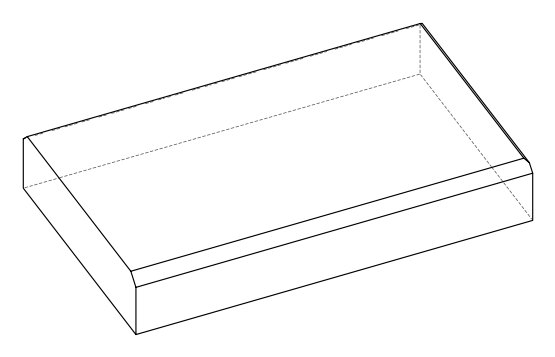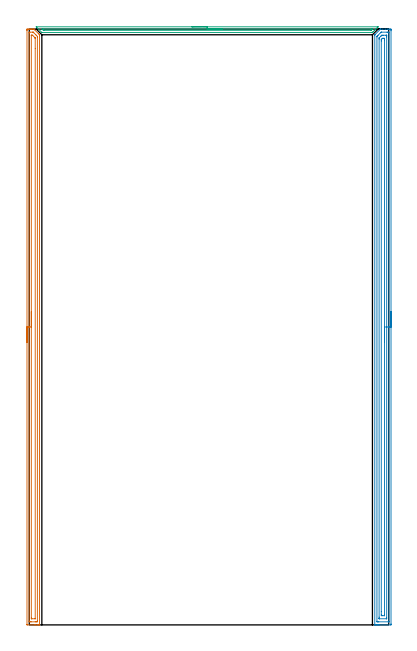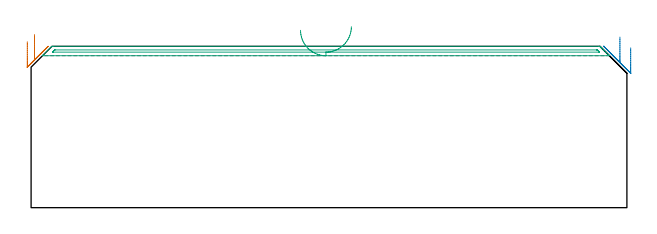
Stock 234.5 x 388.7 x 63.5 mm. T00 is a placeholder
(PLAN: 3 operations, 0 tool changes, 25.9 min)
(1 AREA_MILL | FG_CHAMFER_SURFACE | UGT0205_001 | 9.53 min | 13075 mm3)
(2 AREA_MILL_1 | FG_CHAMFER_SURFACE_1 | UGT0205_001 | 12.66 min | 21836 mm3)
(3 AREA_MILL_2 | FG_CHAMFER_SURFACE_2 | UGT0205_001 | 3.67 min | 1500 mm3)
(TOOL UGT0205_001 | Chamfer Mill 20 x 3 x 45 deg. | D20 FL50 Z2)
(OP 1 AREA_MILL)
G17 G21 G94 G90
T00 M6
G54
G17 G0 G90 X-1.5 Y184.35 S1061 M3
G43 Z73.5 H0
Z65.3
G94 G1 Y184.388 Z64.428 F250.
Y184.502 Z63.563
Y184.691 Z62.712
Y184.953 Z61.88
Y185.287 Z61.074
Y185.69 Z60.3
Y186.159 Z59.564
Y186.69 Z58.872
Y187.279 Z58.229
Y187.922 Z57.64
Y188.614 Z57.108
Y189.35 Z56.64
Y190.124 Z56.237
Y190.93 Z55.903
Y191.762 Z55.641
Y192.614 Z55.452
Y193.478 Z55.338
Y194.35 Z55.3
Y387.746
X-1.499 Y388.09 Z55.301
X-1.493 Y388.632 Z55.303
X-1.491 Y388.692 Z55.305
X-0.953 Y388.7 Z55.842
X-0.672 Z56.123
X-0.065 Z56.729
X0.497 Z57.294
X0.823 Z57.619
X1.385 Z58.181
X1.712 Z58.506
X2.555 Z59.354
X2.6 Z59.399
X2.993 Z59.792
X3.015 Y388.685 Z59.815
X3.129 Y388.571 Z59.929
X3.488 Y388.214 Z60.284
X6.153 Y385.549 Z62.949
X6.613 Y385.087 Z63.411
X6.698 Y384.995 Z63.487
X6.7 Y384.518 Z63.5
Y0.164
X6.697 Y0.01 Z63.488
X6.664 Y0.008 Z63.455
X6.298 Y0. Z63.097
X5.918 Z62.717
X5.265 Z62.06
X4.05 Z60.847
X3.488 Z60.282
X-1.235 Y0.001 Z55.562
X-1.492 Y0.01 Z55.306
X-1.499 Y0.267 Z55.299
Y0.287
X-1.5 Y194.35 Z55.3
X-0.086 Z56.714
X-0.085 Y386.304 Z56.715
Y386.324
X-0.065 Y386.69 Z56.735
X0.431 Y386.698 Z57.231
X2.206 Y386.7 Z59.006
X2.403 Y386.698 Z59.203
X2.501 Y386.694 Z59.301
X2.548 Y386.69 Z59.348
X2.6 Y386.643 Z59.4
X2.945 Y386.304 Z59.745
X4.377 Y384.873 Z61.177
X4.73 Y384.518 Z61.53
X5.265 Y383.973 Z62.065
X5.284 Y383.626 Z62.084
X5.285 Y383.605 Z62.085
Y2.396
Y2.376
X5.265 Y2.01 Z62.065
X4.769 Y2.002 Z61.569
X4.377 Y2.001 Z61.177
X3.882 Y2. Z60.682
X1.217 Z58.017
X0.823 Y2.001 Z57.623
X0.327 Y2.002 Z57.127
X-0.065 Y2.01 Z56.735
X-0.085 Y2.396 Z56.715
Y2.417
X-0.086 Y194.35 Z56.714
X1.328 Z58.128
X1.329 Y384.615 Z58.129
X1.33 Y384.663 Z58.13
X1.332 Y384.685 Z58.132
X1.334 Y384.689 Z58.134
X1.351 Y384.692 Z58.151
X1.532 Y384.699 Z58.332
X1.712 Z58.512
X1.892 Y384.697 Z58.692
X2.013 Y384.693 Z58.813
X2.101 Y384.687 Z58.901
X2.137 Y384.655 Z58.937
X2.281 Y384.518 Z59.081
X3.488 Y383.312 Z60.288
X3.776 Y383.021 Z60.576
X3.847 Y382.946 Z60.647
X3.862 Y382.927 Z60.662
X3.865 Y382.906 Z60.665
X3.869 Y382.861 Z60.669
X3.871 Y382.733 Z60.671
X3.872 Y375.939 Z60.672
X3.871 Y4.085 Z60.671
X3.87 Y4.037 Z60.67
X3.868 Y4.015 Z60.668
X3.866 Y4.011 Z60.666
X3.849 Y4.008 Z60.649
X3.668 Y4.001 Z60.468
X1.712 Z58.512
X1.531 Y4.004 Z58.331
X1.411 Y4.01 Z58.211
X1.335 Y4.016 Z58.135
X1.333 Y4.054 Z58.133
X1.331 Y4.182 Z58.131
X1.329 Y4.566 Z58.129
X1.328 Y194.35 Z58.128
Y195.222 Z58.167
Y196.087 Z58.28
Y196.938 Z58.469
Y197.77 Z58.732
Y198.576 Z59.065
Y199.35 Z59.468
Y200.086 Z59.937
Y200.778 Z60.468
Y201.421 Z61.057
Y202.01 Z61.701
Y202.542 Z62.393
Y203.01 Z63.128
Y203.413 Z63.902
Y203.747 Z64.708
Y204.009 Z65.54
Y204.198 Z66.392
Y204.312 Z67.257
Y204.35 Z68.128
G0 Z73.5
M5
M2
(OP 2 AREA_MILL_1)
G17 G21 G94 G90
T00 M6
G54
G17 G0 G90 X236. Y204.35 S1061 M3
G43 Z73.5 H0
Z62.9
G94 G1 Y204.312 Z62.028 F250.
Y204.198 Z61.164
Y204.009 Z60.312
Y203.747 Z59.48
Y203.413 Z58.674
Y203.01 Z57.9
Y202.542 Z57.164
Y202.01 Z56.472
Y201.421 Z55.829
Y200.778 Z55.24
Y200.086 Z54.708
Y199.35 Z54.24
Y198.576 Z53.837
Y197.77 Z53.503
Y196.938 Z53.241
Y196.087 Z53.052
Y195.222 Z52.938
Y194.35 Z52.9
Y0.61
X235.995 Y0.17 Z52.903
X235.992 Y0.01 Z52.906
X235.827 Y0. Z53.07
X228.496 Z60.398
X227.939 Z60.958
X227.615 Z61.281
X227.057 Z61.839
X226.733 Z62.161
X226.085 Z62.814
X225.732 Z63.167
X225.404 Y0.007 Z63.487
X225.403 Z63.488
X225.4 Y0.162 Z63.5
Y0.164
Y384.518
Y384.995 Z63.484
X225.581 Y385.182 Z63.317
X228.787 Y388.387 Z60.112
X228.937 Y388.539 Z59.96
X229.086 Y388.685 Z59.812
X229.106 Y388.698 Z59.791
X229.157 Y388.7 Z59.741
X229.169 Z59.73
X230.259 Z58.635
X232.346 Z56.551
X233.785 Z55.11
X234.388 Z54.508
X235.269 Z53.627
X235.548 Y388.697 Z53.348
X235.991 Y388.69 Z52.906
X235.994 Y388.542 Z52.903
X235.999 Y388.09 Z52.901
X236. Y387.632 Z52.9
Y194.35
X234.586 Z54.314
X234.585 Y2.092 Z54.315
X234.584 Y2.041 Z54.316
X234.582 Y2.018 Z54.318
X234.58 Y2.012 Z54.32
X234.566 Y2.01 Z54.334
X234.175 Y2.001 Z54.725
X228.006 Y2. Z60.894
X227.615 Y2.001 Z61.285
X227.121 Y2.003 Z61.779
X226.913 Y2.01 Z61.987
X226.821 Y2.029 Z62.079
X226.816 Y2.313 Z62.084
X226.815 Y2.396 Z62.085
Y383.625
X226.818 Y383.828 Z62.082
X226.821 Y383.928 Z62.079
X226.831 Y383.97 Z62.069
X226.862 Y384.003 Z62.038
X227.05 Y384.197 Z61.85
X227.368 Y384.518 Z61.532
X227.492 Y384.643 Z61.408
X229.154 Y386.304 Z59.746
X229.267 Y386.416 Z59.633
X229.378 Y386.524 Z59.522
X229.514 Y386.652 Z59.386
X229.564 Y386.69 Z59.336
X229.623 Y386.693 Z59.277
X229.87 Y386.698 Z59.03
X233.394 Y386.7 Z55.506
X233.785 Y386.699 Z55.115
X234.279 Y386.697 Z54.621
X234.487 Y386.69 Z54.413
X234.579 Y386.671 Z54.321
X234.584 Y386.387 Z54.316
X234.585 Y386.304 Z54.315
X234.586 Y194.35 Z54.314
X233.172 Z55.728
X233.171 Y4.803 Z55.729
X233.169 Y4.182 Z55.731
X233.166 Y4.047 Z55.734
X233.165 Y4.02 Z55.735
X233.141 Y4.01 Z55.759
X233.08 Y4.003 Z55.82
X232.904 Y4.001 Z55.996
X228.496 Z60.404
X228.317 Y4.003 Z60.583
X228.266 Y4.006 Z60.634
X228.239 Y4.01 Z60.661
X228.235 Y4.022 Z60.665
X228.232 Y4.091 Z60.668
X228.23 Y4.182 Z60.67
X228.229 Y4.453 Z60.671
Y5.074 Z60.672
Y382.111 Z60.671
X228.233 Y382.733 Z60.667
X228.235 Y382.867 Z60.665
X228.239 Y382.928 Z60.661
X228.27 Y382.962 Z60.63
X228.496 Y383.195 Z60.404
X229.378 Y384.079 Z59.522
X229.597 Y384.297 Z59.303
X229.821 Y384.518 Z59.079
X229.969 Y384.658 Z58.931
X230.022 Y384.69 Z58.878
X230.084 Y384.696 Z58.816
X230.259 Y384.698 Z58.641
X230.961 Y384.7 Z57.939
X232.724 Z56.176
X232.904 Y384.699 Z55.996
X233.083 Y384.697 Z55.817
X233.134 Y384.694 Z55.766
X233.161 Y384.69 Z55.739
X233.165 Y384.678 Z55.735
X233.168 Y384.608 Z55.732
X233.17 Y384.518 Z55.73
X233.171 Y384.247 Z55.729
Y383.625
X233.172 Y194.35 Z55.728
X231.757 Z57.143
Y6.86
X231.754 Y6.239 Z57.146
X231.75 Y6.029 Z57.15
X231.746 Y6.009 Z57.154
X231.724 Y6.006 Z57.176
X231.671 Y6.003 Z57.229
X231.565 Y6.001 Z57.335
X230.227 Y6. Z58.673
X229.83 Y6.01 Z59.07
X229.65 Y6.02 Z59.25
X229.648 Y6.124 Z59.252
X229.644 Y6.591 Z59.256
X229.643 Y8.646 Z59.257
Y380.947
X229.645 Y381.57 Z59.255
X229.648 Y381.84 Z59.252
X229.649 Y381.875 Z59.251
X229.669 Y381.908 Z59.231
X229.726 Y381.971 Z59.174
X229.815 Y382.064 Z59.085
X229.926 Y382.177 Z58.974
X230.259 Y382.51 Z58.641
X230.372 Y382.619 Z58.528
X230.424 Y382.666 Z58.476
X230.453 Y382.69 Z58.447
X230.504 Y382.692 Z58.396
X230.716 Y382.697 Z58.184
X231.141 Y382.7 Z57.759
X231.173 Z57.727
X231.57 Y382.69 Z57.33
X231.75 Y382.68 Z57.15
X231.752 Y382.576 Z57.148
X231.756 Y382.109 Z57.144
X231.757 Y381.84 Z57.143
Y381.215
Y194.35
Y193.478 Z57.181
Y192.614 Z57.295
Y191.762 Z57.483
Y190.93 Z57.746
Y190.124 Z58.08
Y189.35 Z58.482
Y188.614 Z58.951
Y187.922 Z59.482
Y187.279 Z60.072
Y186.69 Z60.715
Y186.158 Z61.407
Y185.69 Z62.143
Y185.287 Z62.916
Y184.953 Z63.722
Y184.691 Z64.554
Y184.502 Z65.406
Y184.388 Z66.271
Y184.35 Z67.143
G0 Z73.5
M5
M2
(OP 3 AREA_MILL_2)
G17 G21 G94 G90
T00 M6
G54
G17 G0 G90 X106.05 Y390.2 S1061 M3
G43 Z73.5 H0
Z69.8
G94 G1 X106.088 Z68.929 F250.
X106.202 Z68.064
X106.391 Z67.212
X106.653 Z66.38
X106.987 Z65.574
X107.39 Z64.8
X107.858 Z64.064
X108.39 Z63.372
X108.979 Z62.729
X109.622 Z62.14
X110.314 Z61.609
X111.05 Z61.14
X111.824 Z60.737
X112.63 Z60.403
X113.462 Z60.141
X114.313 Z59.952
X115.178 Z59.838
X116.05 Z59.8
X227.36
X227.583 Y390.195 Z59.804
X227.518 Y390.123 Z59.876
X227.308 Y389.908 Z60.092
X227.28 Y389.88 Z60.12
X227.081 Y389.68 Z60.317
X226.408 Y389.008 Z60.992
X226.195 Y388.793 Z61.203
X225.536 Y388.136 Z61.864
X225.309 Y387.907 Z62.089
X224.664 Y387.264 Z62.736
X224.422 Y387.02 Z62.976
X224.337 Y386.936 Z63.061
X224.118 Y386.718 Z63.282
X223.959 Y386.56 Z63.438
X223.901 Y386.507 Z63.492
X223.446 Y386.5 Z63.5
X8.654
X8.199 Y386.507 Z63.492
X8.141 Y386.559 Z63.44
X4.643 Y390.056 Z59.942
X4.578 Y390.123 Z59.875
X4.513 Y390.191 Z59.805
X4.605 Y390.198 Z59.801
X4.643 Y390.2 Z59.8
X116.05
Y388.786 Z61.214
X223.454
X223.654 Y388.779 Z61.221
X223.712 Y388.772 Z61.228
X223.7 Y388.755 Z61.245
X223.679 Y388.731 Z61.269
X223.446 Y388.496 Z61.504
X223.151 Y388.201 Z61.799
X223.052 Y388.103 Z61.897
X222.924 Y387.981 Z62.019
X222.87 Y387.932 Z62.068
X222.773 Y387.921 Z62.079
X222.555 Y387.914 Z62.086
X222.547
X9.537
X9.316 Y387.919 Z62.081
X9.263 Y387.921 Z62.079
X9.229 Y387.932 Z62.068
X9.115 Y388.042 Z61.958
X8.879 Y388.272 Z61.728
X8.654 Y388.496 Z61.504
X8.479 Y388.671 Z61.329
X8.435 Y388.717 Z61.283
X8.393 Y388.764 Z61.236
X8.382 Y388.779 Z61.221
X8.391 Y388.781 Z61.219
X8.442 Y388.784 Z61.216
X8.654 Y388.786 Z61.214
X8.661
X116.05
X116.922 Z61.252
X117.786 Z61.366
X118.638 Z61.555
X119.47 Z61.817
X120.276 Z62.151
X121.05 Z62.554
X121.786 Z63.023
X122.478 Z63.554
X123.121 Z64.143
X123.71 Z64.786
X124.241 Z65.478
X124.71 Z66.214
X125.113 Z66.988
X125.447 Z67.794
X125.709 Z68.626
X125.898 Z69.478
X126.012 Z70.343
X126.05 Z71.214
G0 Z73.5
M5
M2
